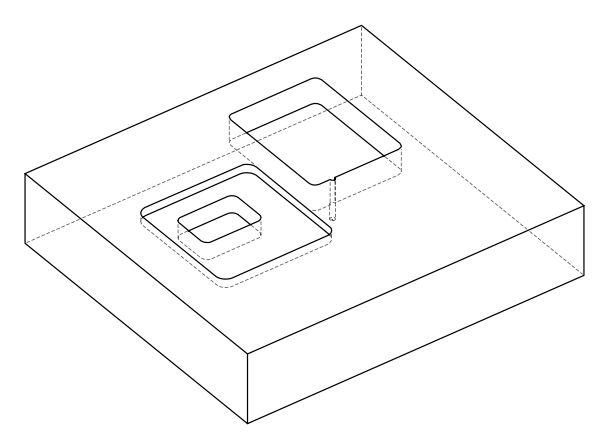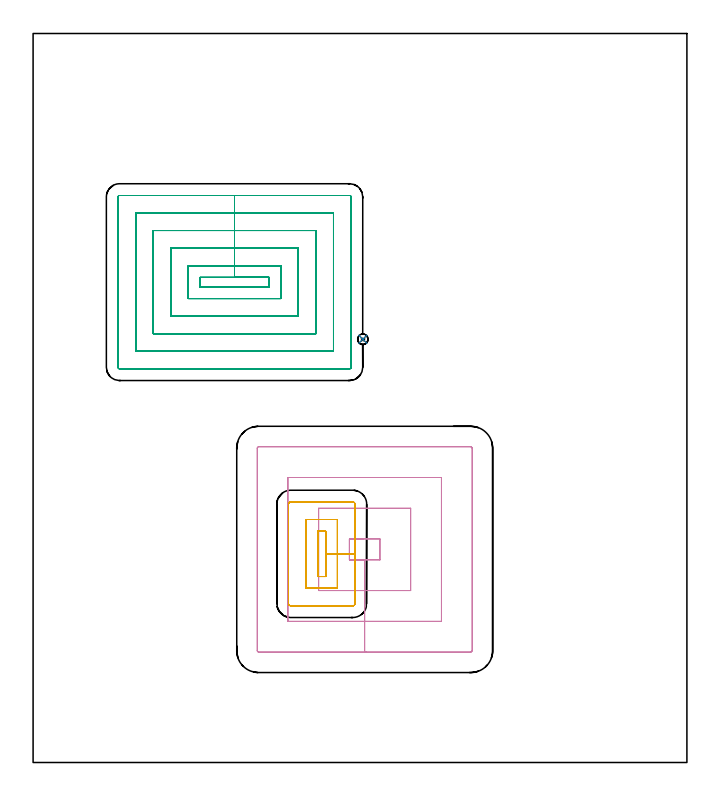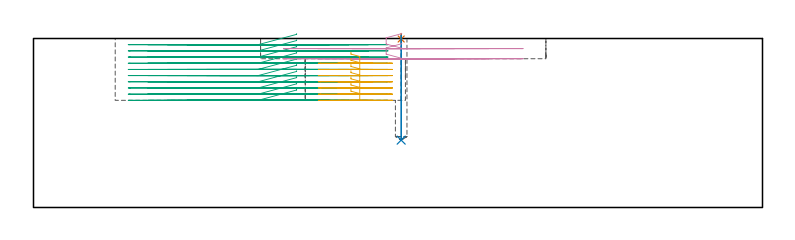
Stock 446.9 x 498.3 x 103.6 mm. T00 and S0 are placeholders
(PLAN: 5 operations, 4 tool changes, 53.9 min)
(1 SPOT_DRILL | STEP1POCKET | NXT0321_9005460120000 | 0.03 min | 4 mm3)
(2 DRILL_BLIND_HOLE_INTO_CENTER | STEP1POCKET | UGT0301_191 | 0.26 min | 2376 mm3)
(3 MILL_RECTANGULAR_POCKET | POCKET_RECTANGULAR_STRAIGHT | NXT0201_012 | Follow Part, ap 4, ae 75% | 40.71 min | 889928 mm3)
(4 MILL_RECTANGULAR_POCKET_1 | POCKET_RECTANGULAR_STRAIGHT_1 | UGT0201_006 | Follow Part, ap 7, ae 75% | 5.7 min | 362672 mm3)
(5 MILL_RECTANGULAR_POCKET_2 | POCKET_RECTANGULAR_STRAIGHT_2 | NXT0201_012 | Follow Part, ap 4, ae 75% | 7.21 min | 134220 mm3)
(TOOL NXT0321_9005460120000 | NC Spot Drill, 142deg, 12mm, Carbide, Uncoated | D12 PA142 FL30 Z2)
(TOOL UGT0301_191 | Twist Drill 7.1 mm | D7.1 PA118 FL66 Z2)
(TOOL NXT0201_012 | ENDMILL 16mm [2P460-1600-NA 1630] | D16 FL38 Z6)
(TOOL UGT0201_006 | End Mill 28 mm | D28 FL25 Z2)
(OP 1 SPOT_DRILL)
G17 G21 G94 G90
T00 M6
G54
G17 G0 G90 X225.4 Y289.3 S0 M3
G43 Z113.6 H0
G94 G81 G98 Z103.294 F250. R106.6
G80
M5
M2
(OP 2 DRILL_BLIND_HOLE_INTO_CENTER)
G17 G21 G94 G90
T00 M6
G54
G17 G0 G90 X225.4 Y289.3 S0 M3
G43 Z113.6 H0
G94 G81 G98 Z41.3 F250. R105.6
G80
M5
M2
(OP 3 MILL_RECTANGULAR_POCKET)
G17 G21 G94 G90
T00 M6
G54
G17 G0 G90 X161.3 Y329.859 S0 M3
G43 Z113.6 H1
Z106.6
G94 G1 Y331.6 Z106.134 F250.
X137.7 Z99.81
X114.1 F500.
Y325.1
X161.3
Y331.6
X137.7
Y339.6
X106.1
Y317.1
X169.3
Y339.6
X137.7
Y351.6
X94.1
Y305.1
X181.3
Y351.6
X137.7
Y363.6
X82.1
Y293.1
X193.3
Y363.6
X137.7
Y375.6
X70.1
Y281.1
X205.3
Y375.6
X137.7
Y387.6
X59.1
G3 X58.1 Y386.6 R1.
G1 Y270.1
G3 X59.1 Y269.1 R1.
G1 X216.3
G3 X217.3 Y270.1 R1.
G1 Y386.6
G3 X216.3 Y387.6 R1.
G1 X137.7
X136.7
G0 X161.3 Y329.859 Z102.81
G1 Y331.6 Z102.344 F250.
X137.7 Z96.02
X114.1 F500.
Y325.1
X161.3
Y331.6
X137.7
Y339.6
X106.1
Y317.1
X169.3
Y339.6
X137.7
Y351.6
X94.1
Y305.1
X181.3
Y351.6
X137.7
Y363.6
X82.1
Y293.1
X193.3
Y363.6
X137.7
Y375.6
X70.1
Y281.1
X205.3
Y375.6
X137.7
Y387.6
X59.1
G3 X58.1 Y386.6 R1.
G1 Y270.1
G3 X59.1 Y269.1 R1.
G1 X216.3
G3 X217.3 Y270.1 R1.
G1 Y386.6
G3 X216.3 Y387.6 R1.
G1 X137.7
X136.7
G0 X161.3 Y329.859 Z99.02
G1 Y331.6 Z98.554 F250.
X137.7 Z92.23
X114.1 F500.
Y325.1
X161.3
Y331.6
X137.7
Y339.6
X106.1
Y317.1
X169.3
Y339.6
X137.7
Y351.6
X94.1
Y305.1
X181.3
Y351.6
X137.7
Y363.6
X82.1
Y293.1
X193.3
Y363.6
X137.7
Y375.6
X70.1
Y281.1
X205.3
Y375.6
X137.7
Y387.6
X59.1
G3 X58.1 Y386.6 R1.
G1 Y270.1
G3 X59.1 Y269.1 R1.
G1 X216.3
G3 X217.3 Y270.1 R1.
G1 Y386.6
G3 X216.3 Y387.6 R1.
G1 X137.7
X136.7
G0 X161.3 Y329.859 Z95.23
G1 Y331.6 Z94.764 F250.
X137.7 Z88.44
X114.1 F500.
Y325.1
X161.3
Y331.6
X137.7
Y339.6
X106.1
Y317.1
X169.3
Y339.6
X137.7
Y351.6
X94.1
Y305.1
X181.3
Y351.6
X137.7
Y363.6
X82.1
Y293.1
X193.3
Y363.6
X137.7
Y375.6
X70.1
Y281.1
X205.3
Y375.6
X137.7
Y387.6
X59.1
G3 X58.1 Y386.6 R1.
G1 Y270.1
G3 X59.1 Y269.1 R1.
G1 X216.3
G3 X217.3 Y270.1 R1.
G1 Y386.6
G3 X216.3 Y387.6 R1.
G1 X137.7
X136.7
G0 X161.3 Y329.859 Z91.44
G1 Y331.6 Z90.974 F250.
X137.7 Z84.65
X114.1 F500.
Y325.1
X161.3
Y331.6
X137.7
Y339.6
X106.1
Y317.1
X169.3
Y339.6
X137.7
Y351.6
X94.1
Y305.1
X181.3
Y351.6
X137.7
Y363.6
X82.1
Y293.1
X193.3
Y363.6
X137.7
Y375.6
X70.1
Y281.1
X205.3
Y375.6
X137.7
Y387.6
X59.1
G3 X58.1 Y386.6 R1.
G1 Y270.1
G3 X59.1 Y269.1 R1.
G1 X216.3
G3 X217.3 Y270.1 R1.
G1 Y386.6
G3 X216.3 Y387.6 R1.
G1 X137.7
X136.7
G0 X161.3 Y329.859 Z87.65
G1 Y331.6 Z87.184 F250.
X137.7 Z80.86
X114.1 F500.
Y325.1
X161.3
Y331.6
X137.7
Y339.6
X106.1
Y317.1
X169.3
Y339.6
X137.7
Y351.6
X94.1
Y305.1
X181.3
Y351.6
X137.7
Y363.6
X82.1
Y293.1
X193.3
Y363.6
X137.7
Y375.6
X70.1
Y281.1
X205.3
Y375.6
X137.7
Y387.6
X59.1
G3 X58.1 Y386.6 R1.
G1 Y270.1
G3 X59.1 Y269.1 R1.
G1 X216.3
G3 X217.3 Y270.1 R1.
G1 Y386.6
G3 X216.3 Y387.6 R1.
G1 X137.7
X136.7
G0 X161.3 Y329.859 Z83.86
G1 Y331.6 Z83.394 F250.
X137.7 Z77.07
X114.1 F500.
Y325.1
X161.3
Y331.6
X137.7
Y339.6
X106.1
Y317.1
X169.3
Y339.6
X137.7
Y351.6
X94.1
Y305.1
X181.3
Y351.6
X137.7
Y363.6
X82.1
Y293.1
X193.3
Y363.6
X137.7
Y375.6
X70.1
Y281.1
X205.3
Y375.6
X137.7
Y387.6
X59.1
G3 X58.1 Y386.6 R1.
G1 Y270.1
G3 X59.1 Y269.1 R1.
G1 X216.3
G3 X217.3 Y270.1 R1.
G1 Y386.6
G3 X216.3 Y387.6 R1.
G1 X137.7
X136.7
G0 X161.3 Y329.859 Z80.07
G1 Y331.6 Z79.604 F250.
X137.7 Z73.28
X114.1 F500.
Y325.1
X161.3
Y331.6
X137.7
Y339.6
X106.1
Y317.1
X169.3
Y339.6
X137.7
Y351.6
X94.1
Y305.1
X181.3
Y351.6
X137.7
Y363.6
X82.1
Y293.1
X193.3
Y363.6
X137.7
Y375.6
X70.1
Y281.1
X205.3
Y375.6
X137.7
Y387.6
X59.1
G3 X58.1 Y386.6 R1.
G1 Y270.1
G3 X59.1 Y269.1 R1.
G1 X216.3
G3 X217.3 Y270.1 R1.
G1 Y386.6
G3 X216.3 Y387.6 R1.
G1 X137.7
X136.7
G0 X161.3 Y329.859 Z76.28
G1 Y331.6 Z75.814 F250.
X137.7 Z69.49
X114.1 F500.
Y325.1
X161.3
Y331.6
X137.7
Y339.6
X106.1
Y317.1
X169.3
Y339.6
X137.7
Y351.6
X94.1
Y305.1
X181.3
Y351.6
X137.7
Y363.6
X82.1
Y293.1
X193.3
Y363.6
X137.7
Y375.6
X70.1
Y281.1
X205.3
Y375.6
X137.7
Y387.6
X59.1
G3 X58.1 Y386.6 R1.
G1 Y270.1
G3 X59.1 Y269.1 R1.
G1 X216.3
G3 X217.3 Y270.1 R1.
G1 Y386.6
G3 X216.3 Y387.6 R1.
G1 X137.7
X136.7
G0 X161.3 Y329.859 Z72.49
G1 Y331.6 Z72.024 F250.
X137.7 Z65.7
X114.1 F500.
Y325.1
X161.3
Y331.6
X137.7
Y339.6
X106.1
Y317.1
X169.3
Y339.6
X137.7
Y351.6
X94.1
Y305.1
X181.3
Y351.6
X137.7
Y363.6
X82.1
Y293.1
X193.3
Y363.6
X137.7
Y375.6
X70.1
Y281.1
X205.3
Y375.6
X137.7
Y387.6
X59.1
G3 X58.1 Y386.6 R1.
G1 Y270.1
G3 X59.1 Y269.1 R1.
G1 X216.3
G3 X217.3 Y270.1 R1.
G1 Y386.6
G3 X216.3 Y387.6 R1.
G1 X137.7
X136.7
G0 Z113.6
M5
M2
(OP 4 MILL_RECTANGULAR_POCKET_1)
G17 G21 G94 G90
T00 M6
G54
G17 G0 G90 X225.785 Y152.8 S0 M3
G43 Z113.6 H0
Z106.6
G94 G1 X216.2 Z104.032 F250.
Y138.5 Z100.2
X226.65 Z97.4
X237.1 F500.
Y152.8
X216.2
Y138.5
X226.65
Y117.5
X258.1
Y173.8
X195.2
Y117.5
X226.65
Y96.5
X279.1
Y194.8
X174.2
Y96.5
X226.65
Y75.5
X299.2
G3 X300.1 Y76.4 R0.9
G1 Y214.9
G3 X299.2 Y215.8 R0.9
G1 X154.1
G3 X153.2 Y214.9 R0.9
G1 Y76.4
G3 X154.1 Y75.5 R0.9
G1 X226.65
X227.65
G0 X225.785 Y152.8 Z100.4
G1 X216.2 Z97.832 F250.
Y138.5 Z94.
X226.65 Z91.2
X237.1 F500.
Y152.8
X216.2
Y138.5
X226.65
Y117.5
X258.1
Y173.8
X195.2
Y117.5
X226.65
Y96.5
X279.1
Y194.8
X174.2
Y96.5
X226.65
Y75.5
X299.2
G3 X300.1 Y76.4 R0.9
G1 Y214.9
G3 X299.2 Y215.8 R0.9
G1 X154.1
G3 X153.2 Y214.9 R0.9
G1 Y76.4
G3 X154.1 Y75.5 R0.9
G1 X226.65
X227.65
G0 Z113.6
M5
M2
(OP 5 MILL_RECTANGULAR_POCKET_2)
G17 G21 G94 G90
T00 M6
G54
G17 G0 G90 X194.6 Y131.541 S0 M3
G43 Z113.6 H1
Z95.23
G94 G1 Y127.1 Z94.04 F250.
X200. Z92.593
Y142.6 Z88.44
Y158.1 F500.
X194.6
Y127.1
X200.
Y142.6
X208.
Y166.1
X186.6
Y119.1
X208.
Y142.6
X220.
Y176.6
G3 X218.5 Y178.1 R1.5
G1 X176.1
G3 X174.6 Y176.6 R1.5
G1 Y108.6
G3 X176.1 Y107.1 R1.5
G1 X218.5
G3 X220. Y108.6 R1.5
G1 Y142.6
Y143.6
G0 X194.6 Y131.541 Z91.44
G1 Y127.1 Z90.25 F250.
X200. Z88.803
Y142.6 Z84.65
Y158.1 F500.
X194.6
Y127.1
X200.
Y142.6
X208.
Y166.1
X186.6
Y119.1
X208.
Y142.6
X220.
Y176.6
G3 X218.5 Y178.1 R1.5
G1 X176.1
G3 X174.6 Y176.6 R1.5
G1 Y108.6
G3 X176.1 Y107.1 R1.5
G1 X218.5
G3 X220. Y108.6 R1.5
G1 Y142.6
Y143.6
G0 X194.6 Y131.541 Z87.65
G1 Y127.1 Z86.46 F250.
X200. Z85.013
Y142.6 Z80.86
Y158.1 F500.
X194.6
Y127.1
X200.
Y142.6
X208.
Y166.1
X186.6
Y119.1
X208.
Y142.6
X220.
Y176.6
G3 X218.5 Y178.1 R1.5
G1 X176.1
G3 X174.6 Y176.6 R1.5
G1 Y108.6
G3 X176.1 Y107.1 R1.5
G1 X218.5
G3 X220. Y108.6 R1.5
G1 Y142.6
Y143.6
G0 X194.6 Y131.541 Z83.86
G1 Y127.1 Z82.67 F250.
X200. Z81.223
Y142.6 Z77.07
Y158.1 F500.
X194.6
Y127.1
X200.
Y142.6
X208.
Y166.1
X186.6
Y119.1
X208.
Y142.6
X220.
Y176.6
G3 X218.5 Y178.1 R1.5
G1 X176.1
G3 X174.6 Y176.6 R1.5
G1 Y108.6
G3 X176.1 Y107.1 R1.5
G1 X218.5
G3 X220. Y108.6 R1.5
G1 Y142.6
Y143.6
G0 X194.6 Y131.541 Z80.07
G1 Y127.1 Z78.88 F250.
X200. Z77.433
Y142.6 Z73.28
Y158.1 F500.
X194.6
Y127.1
X200.
Y142.6
X208.
Y166.1
X186.6
Y119.1
X208.
Y142.6
X220.
Y176.6
G3 X218.5 Y178.1 R1.5
G1 X176.1
G3 X174.6 Y176.6 R1.5
G1 Y108.6
G3 X176.1 Y107.1 R1.5
G1 X218.5
G3 X220. Y108.6 R1.5
G1 Y142.6
Y143.6
G0 X194.6 Y131.541 Z76.28
G1 Y127.1 Z75.09 F250.
X200. Z73.643
Y142.6 Z69.49
Y158.1 F500.
X194.6
Y127.1
X200.
Y142.6
X208.
Y166.1
X186.6
Y119.1
X208.
Y142.6
X220.
Y176.6
G3 X218.5 Y178.1 R1.5
G1 X176.1
G3 X174.6 Y176.6 R1.5
G1 Y108.6
G3 X176.1 Y107.1 R1.5
G1 X218.5
G3 X220. Y108.6 R1.5
G1 Y142.6
Y143.6
G0 X194.6 Y131.541 Z72.49
G1 Y127.1 Z71.3 F250.
X200. Z69.853
Y142.6 Z65.7
Y158.1 F500.
X194.6
Y127.1
X200.
Y142.6
X208.
Y166.1
X186.6
Y119.1
X208.
Y142.6
X220.
Y176.6
G3 X218.5 Y178.1 R1.5
G1 X176.1
G3 X174.6 Y176.6 R1.5
G1 Y108.6
G3 X176.1 Y107.1 R1.5
G1 X218.5
G3 X220. Y108.6 R1.5
G1 Y142.6
Y143.6
G0 Z113.6
M5
M2
